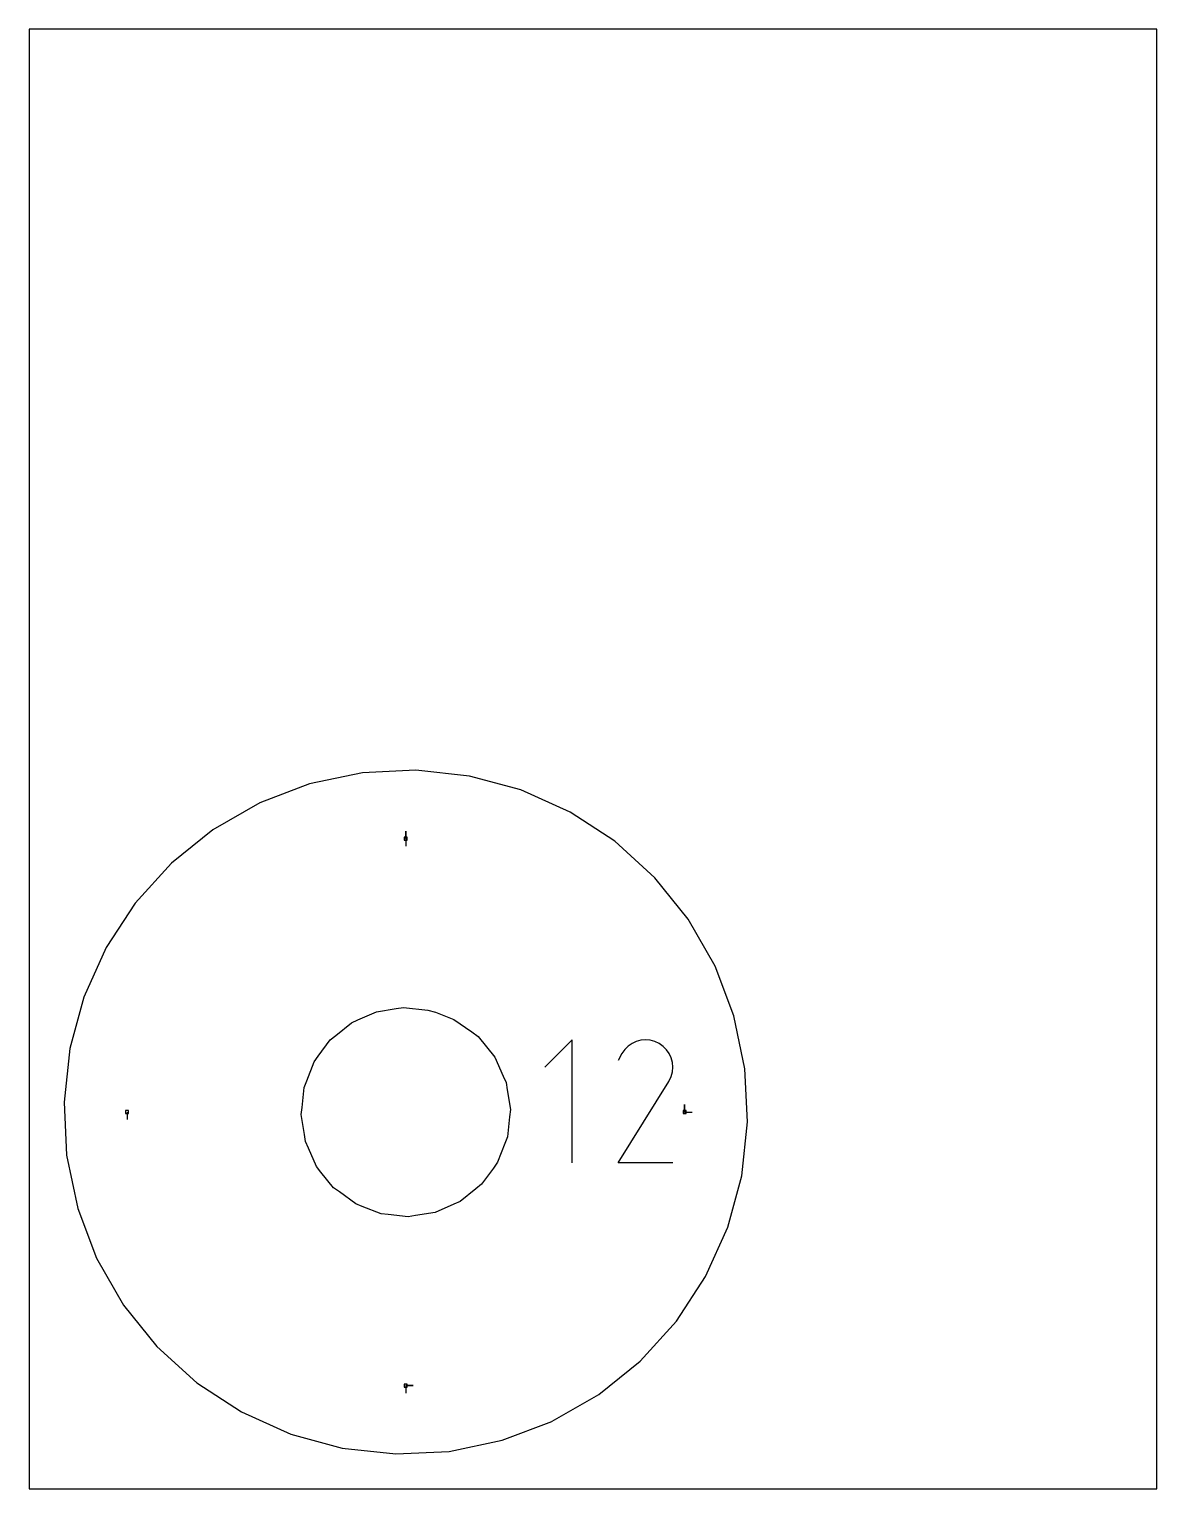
# Model space of a CAD drawing. Extents: x 0 to 216, y 0 to 279.
import ezdxf

# ---------------------------------------------------------------- set-up
doc = ezdxf.new("R2010")
doc.units = 0

msp = doc.modelspace()

# ---------------------------------------------------------------- linework, layer by layer
at = {"layer": 'annotation', "color": 1}
for p, q in [((72.112532, 124.468558), (72.112532, 125.897308)), ((72.112532, 124.468558), (72.112532, 125.897308)), ((72.112532, 125.897308), (72.112532, 124.468558)), ((72.112532, 124.468558), (72.112532, 123.039808)), ((103.93921, 85.939178), (98.700949, 80.69944)), ((103.93921, 62.37661), (103.93921, 85.939178)), ((114.023369, 84.092324), (113.478095, 83.319117)), ((114.677576, 84.737772), (114.023369, 84.092324)), ((115.420818, 85.250293), (114.677576, 84.737772)), ((116.2332, 85.624718), (115.420818, 85.250293)), ((117.094825, 85.855877), (116.2332, 85.624718)), ((117.985796, 85.938603), (117.094825, 85.855877)), ((118.886216, 85.867727), (117.985796, 85.938603)), ((119.77619, 85.638079), (118.886216, 85.867727)), ((120.63582, 85.244492), (119.77619, 85.638079)), ((121.404667, 84.698537), (120.63582, 85.244492)), ((120.63582, 85.244492), (120.63582, 85.244492)), ((122.047506, 84.043394), (121.404667, 84.698537)), ((122.558622, 83.299142), (122.047506, 84.043394)), ((113.478095, 83.319117), (112.790989, 82.001056)), ((122.932299, 82.48586), (122.558622, 83.299142)), ((123.16282, 81.623627), (122.932299, 82.48586)), ((123.24447, 80.732523), (123.16282, 81.623627)), ((122.53903, 78.086767), (122.93829, 78.944014)), ((122.93829, 78.944014), (123.171532, 79.832625)), ((123.171532, 79.832625), (123.24447, 80.732523)), ((112.776212, 62.376419), (122.445938, 77.943435)), ((122.445938, 77.943435), (122.457498, 77.95774)), ((122.445938, 77.943435), (122.445938, 77.943435)), ((122.457498, 77.95774), (122.468583, 77.972165)), ((122.468583, 77.972165), (122.479267, 77.986834)), ((122.479267, 77.986834), (122.489623, 78.001868)), ((122.489623, 78.001868), (122.499723, 78.017389)), ((122.499723, 78.017389), (122.509641, 78.033517)), ((122.509641, 78.033517), (122.519449, 78.050375)), ((122.519449, 78.050375), (122.529221, 78.068085)), ((122.529221, 78.068085), (122.53903, 78.086767)), ((122.53903, 78.086767), (122.53903, 78.086767)), ((125.493323, 72.112532), (125.493323, 73.541282)), ((125.493323, 72.112532), (125.493323, 73.541282)), ((125.493323, 73.541282), (125.493323, 72.112532)), ((18.731742, 72.112532), (18.731742, 70.683782)), ((125.493323, 72.112532), (126.922073, 72.112532)), ((123.240912, 62.376419), (112.776212, 62.376419)), ((72.112532, 19.756506), (73.541282, 19.756506)), ((72.112532, 19.756506), (73.541282, 19.756506)), ((73.541282, 19.756506), (72.112532, 19.756506)), ((72.112532, 19.756506), (72.112532, 18.327756))]:
    msp.add_line(p, q, dxfattribs=at)
at = {"layer": 'boundary', "color": 5}
for p, q in [((63.838615, 137.052219), (53.685555, 134.938185)), ((74.001671, 137.557564), (63.838615, 137.052219)), ((84.311058, 136.430645), (74.001671, 137.557564)), ((53.685555, 134.938185), (44.176135, 131.317078)), ((94.132779, 133.770705), (84.311058, 136.430645)), ((103.589415, 129.513151), (94.132779, 133.770705)), ((44.176135, 131.317078), (35.173187, 126.169038)), ((112.108491, 123.948281), (103.589415, 129.513151)), ((35.173187, 126.169038), (27.2482, 119.786585)), ((119.786586, 116.976865), (112.108491, 123.948281)), ((27.2482, 119.786585), (20.276784, 112.108491)), ((126.169038, 109.051878), (119.786586, 116.976865)), ((20.276784, 112.108491), (14.711913, 103.589415)), ((131.317078, 100.04893), (126.169038, 109.051878)), ((14.711913, 103.589415), (10.45436, 94.132779)), ((134.938185, 90.53951), (131.317078, 100.04893)), ((10.45436, 94.132779), (7.794419, 84.311058)), ((137.052218, 80.386449), (134.938185, 90.53951)), ((7.794419, 84.311058), (6.6675, 74.001671)), ((137.557564, 70.223394), (137.052218, 80.386449)), ((6.6675, 74.001671), (7.172846, 63.838615)), ((136.430645, 59.914007), (137.557564, 70.223394)), ((7.172846, 63.838615), (9.286879, 53.685555)), ((133.770705, 50.092286), (136.430645, 59.914007)), ((9.286879, 53.685555), (12.907986, 44.176135)), ((129.513151, 40.635649), (133.770705, 50.092286)), ((12.907986, 44.176135), (18.056026, 35.173187)), ((123.948281, 32.116574), (129.513151, 40.635649)), ((18.056026, 35.173187), (24.438479, 27.2482)), ((116.976865, 24.438479), (123.948281, 32.116574)), ((24.438479, 27.2482), (32.116574, 20.276784)), ((109.051878, 18.056027), (116.976865, 24.438479)), ((32.116574, 20.276784), (40.635649, 14.711913)), ((100.140737, 12.942946), (109.051878, 18.056027)), ((40.635649, 14.711913), (50.092285, 10.45436)), ((90.53951, 9.286879), (100.048929, 12.907987)), ((100.048929, 12.907987), (100.140737, 12.942946)), ((50.092285, 10.45436), (59.914007, 7.79442)), ((80.38645, 7.172846), (90.53951, 9.286879)), ((59.914007, 7.79442), (70.223393, 6.6675)), ((70.223393, 6.6675), (80.38645, 7.172846))]:
    msp.add_line(p, q, dxfattribs=at)
at = {"layer": 'frame', "color": 5}
for p, q in [((215.9, 279.4), (0, 279.4)), ((0, 279.4), (0, 0)), ((215.9, 0), (215.9, 279.4)), ((0, 0), (215.9, 0))]:
    msp.add_line(p, q, dxfattribs=at)
at = {"layer": 'hole', "color": 5}
for p, q in [((72.398282, 124.754308), (71.826782, 124.754308)), ((71.826782, 124.754308), (71.826782, 124.182808)), ((71.826782, 124.182808), (72.398282, 124.182808)), ((72.398282, 124.182808), (72.398282, 124.754308)), ((61.694632, 89.215598), (62.945916, 89.768689)), ((62.945916, 89.768689), (66.476232, 91.329155)), ((66.476232, 91.329155), (70.290128, 91.922772)), ((70.290128, 91.922772), (71.641924, 92.133173)), ((71.641924, 92.133173), (76.340462, 91.626606)), ((76.340462, 91.626606), (77.777999, 91.209692)), ((77.777999, 91.209692), (81.277761, 89.855498)), ((81.277761, 89.855498), (84.74529, 87.472349)), ((57.623023, 85.936476), (58.688512, 86.79458)), ((58.688512, 86.79458), (61.694632, 89.215598)), ((84.74529, 87.472349), (85.936475, 86.602041)), ((55.345945, 82.819907), (57.623023, 85.936476)), ((85.936475, 86.602041), (89.128882, 82.638057)), ((53.145974, 78.115556), (54.538858, 81.715272)), ((54.538858, 81.715272), (55.345945, 82.819907)), ((89.128882, 82.638057), (90.776064, 79.000117)), ((90.776064, 79.000117), (91.329155, 77.748833)), ((52.238538, 73.002109), (52.65228, 76.839674)), ((52.65228, 76.839674), (53.145974, 78.115556)), ((91.329155, 77.748833), (91.539556, 76.397037)), ((91.539556, 76.397037), (92.133173, 72.583141)), ((52.091892, 71.641924), (52.238538, 73.002109)), ((19.017492, 72.398282), (18.445992, 72.398282)), ((18.445992, 72.398282), (18.445992, 71.826782)), ((18.445992, 71.826782), (19.017492, 71.826782)), ((19.017492, 71.826782), (19.017492, 72.398282)), ((52.685508, 67.828028), (52.091892, 71.641924)), ((91.986526, 71.222955), (91.572784, 67.385391)), ((92.133173, 72.583141), (91.986526, 71.222955)), ((125.779073, 72.398282), (125.207573, 72.398282)), ((125.207573, 72.398282), (125.207573, 71.826782)), ((125.207573, 71.826782), (125.779073, 71.826782)), ((125.779073, 71.826782), (125.779073, 72.398282)), ((52.895909, 66.476232), (52.685508, 67.828028)), ((91.572784, 67.385391), (91.079091, 66.109509)), ((53.449001, 65.224948), (52.895909, 66.476232)), ((55.009467, 61.694632), (53.449001, 65.224948)), ((91.079091, 66.109509), (89.686206, 62.509793)), ((55.867571, 60.629143), (55.009467, 61.694632)), ((89.686206, 62.509793), (88.879119, 61.405157)), ((58.288589, 57.623023), (55.867571, 60.629143)), ((88.879119, 61.405157), (86.602041, 58.288589)), ((59.393225, 56.815937), (58.288589, 57.623023)), ((62.509793, 54.538858), (59.393225, 56.815937)), ((85.536553, 57.430484), (82.530433, 55.009467)), ((86.602041, 58.288589), (85.536553, 57.430484)), ((63.785675, 54.045165), (62.509793, 54.538858)), ((67.385391, 52.65228), (63.785675, 54.045165)), ((81.279149, 54.456376), (77.748833, 52.89591)), ((82.530433, 55.009467), (81.279149, 54.456376)), ((68.745576, 52.505634), (67.385391, 52.65228)), ((72.583141, 52.091892), (68.745576, 52.505634)), ((73.934937, 52.302293), (72.583141, 52.091892)), ((77.748833, 52.89591), (73.934937, 52.302293)), ((72.398282, 20.042256), (71.826782, 20.042256)), ((71.826782, 20.042256), (71.826782, 19.470756)), ((72.398282, 19.470756), (72.398282, 20.042256)), ((71.826782, 19.470756), (72.398282, 19.470756))]:
    msp.add_line(p, q, dxfattribs=at)

doc.saveas('drawing.dxf')
